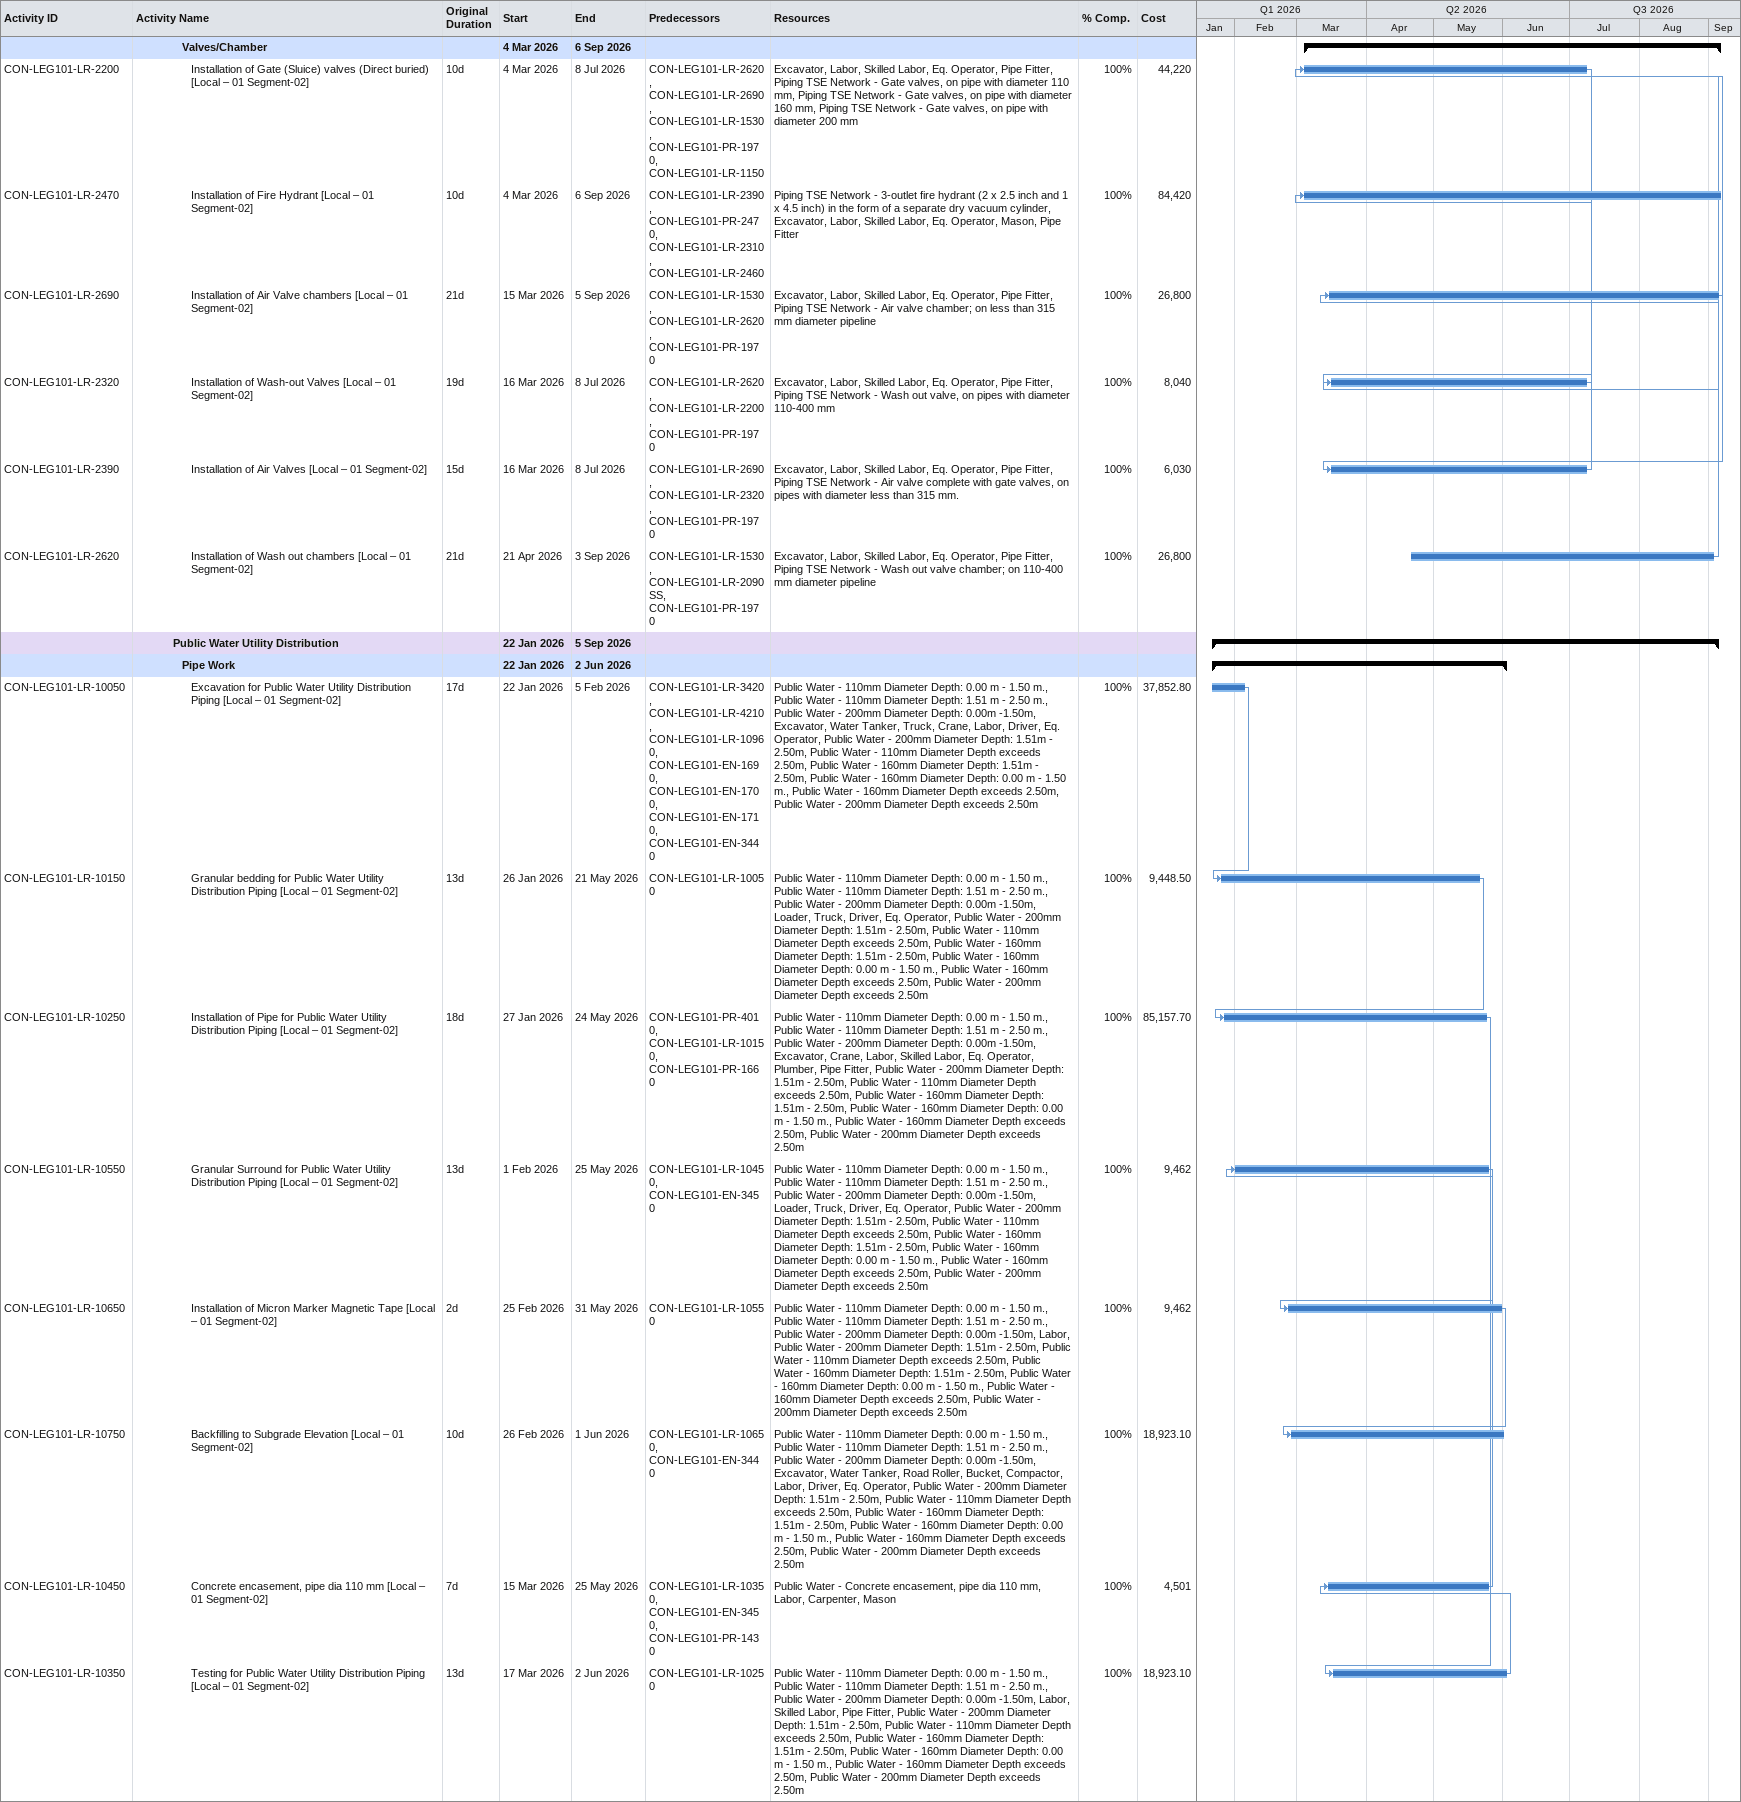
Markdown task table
| ID | Level | Task | Original duration | Start | Finish | Predecessors | Resources | % complete | Cost |
|---|---|---|---|---|---|---|---|---|---|
|  | 6 | **Valves/Chamber** |  | 2026-03-04 | 2026-09-06 |  |  |  |  |
| CON-LEG101-LR-2200 | 7 | Installation of Gate (Sluice) valves (Direct buried) [Local – 01 Segment-02] | 10d | 2026-03-04 | 2026-07-08 | CON-LEG101-LR-2620, CON-LEG101-LR-2690, CON-LEG101-LR-1530, CON-LEG101-PR-1970, CON-LEG101-LR-1150 | Excavator, Labor, Skilled Labor, Eq. Operator, Pipe Fitter, Piping TSE Network - Gate valves, on pipe with diameter 110 mm, Piping TSE Network - Gate valves, on pipe with diameter 160 mm, Piping TSE Network - Gate valves, on pipe with diameter 200 mm | 100 | 44220 |
| CON-LEG101-LR-2470 | 7 | Installation of Fire Hydrant [Local – 01 Segment-02] | 10d | 2026-03-04 | 2026-09-06 | CON-LEG101-LR-2390, CON-LEG101-PR-2470, CON-LEG101-LR-2310, CON-LEG101-LR-2460 | Piping TSE Network - 3-outlet fire hydrant (2 x 2.5 inch and 1 x 4.5 inch) in the form of a separate dry vacuum cylinder, Excavator, Labor, Skilled Labor, Eq. Operator, Mason, Pipe Fitter | 100 | 84420 |
| CON-LEG101-LR-2690 | 7 | Installation of Air Valve chambers [Local – 01 Segment-02] | 21d | 2026-03-15 | 2026-09-05 | CON-LEG101-LR-1530, CON-LEG101-LR-2620, CON-LEG101-PR-1970 | Excavator, Labor, Skilled Labor, Eq. Operator, Pipe Fitter, Piping TSE Network - Air valve chamber; on less than 315 mm diameter pipeline | 100 | 26800 |
| CON-LEG101-LR-2320 | 7 | Installation of Wash-out Valves [Local – 01 Segment-02] | 19d | 2026-03-16 | 2026-07-08 | CON-LEG101-LR-2620, CON-LEG101-LR-2200, CON-LEG101-PR-1970 | Excavator, Labor, Skilled Labor, Eq. Operator, Pipe Fitter, Piping TSE Network - Wash out valve, on pipes with diameter 110-400 mm | 100 | 8040 |
| CON-LEG101-LR-2390 | 7 | Installation of Air Valves [Local – 01 Segment-02] | 15d | 2026-03-16 | 2026-07-08 | CON-LEG101-LR-2690, CON-LEG101-LR-2320, CON-LEG101-PR-1970 | Excavator, Labor, Skilled Labor, Eq. Operator, Pipe Fitter, Piping TSE Network - Air valve complete with gate valves, on pipes with diameter less than 315 mm. | 100 | 6030 |
| CON-LEG101-LR-2620 | 7 | Installation of Wash out chambers [Local – 01 Segment-02] | 21d | 2026-04-21 | 2026-09-03 | CON-LEG101-LR-1530, CON-LEG101-LR-2090SS, CON-LEG101-PR-1970 | Excavator, Labor, Skilled Labor, Eq. Operator, Pipe Fitter, Piping TSE Network - Wash out valve chamber; on 110-400 mm diameter pipeline | 100 | 26800 |
|  | 5 | **Public Water Utility Distribution** |  | 2026-01-22 | 2026-09-05 |  |  |  |  |
|  | 6 | **Pipe Work** |  | 2026-01-22 | 2026-06-02 |  |  |  |  |
| CON-LEG101-LR-10050 | 7 | Excavation for Public Water Utility Distribution Piping [Local – 01 Segment-02] | 17d | 2026-01-22 | 2026-02-05 | CON-LEG101-LR-3420, CON-LEG101-LR-4210, CON-LEG101-LR-10960, CON-LEG101-EN-1690, CON-LEG101-EN-1700, CON-LEG101-EN-1710, CON-LEG101-EN-3440 | Public Water - 110mm Diameter Depth: 0.00 m - 1.50 m., Public Water - 110mm Diameter Depth: 1.51 m - 2.50 m., Public Water - 200mm Diameter Depth: 0.00m -1.50m, Excavator, Water Tanker, Truck, Crane, Labor, Driver, Eq. Operator, Public Water - 200mm Diameter Depth: 1.51m - 2.50m, Public Water - 110mm Diameter Depth exceeds 2.50m, Public Water - 160mm Diameter Depth: 1.51m - 2.50m, Public Water - 160mm Diameter Depth: 0.00 m - 1.50 m., Public Water - 160mm Diameter Depth exceeds 2.50m, Public Water - 200mm Diameter Depth exceeds 2.50m | 100 | 37852.80 |
| CON-LEG101-LR-10150 | 7 | Granular bedding for Public Water Utility Distribution Piping [Local – 01 Segment-02] | 13d | 2026-01-26 | 2026-05-21 | CON-LEG101-LR-10050 | Public Water - 110mm Diameter Depth: 0.00 m - 1.50 m., Public Water - 110mm Diameter Depth: 1.51 m - 2.50 m., Public Water - 200mm Diameter Depth: 0.00m -1.50m, Loader, Truck, Driver, Eq. Operator, Public Water - 200mm Diameter Depth: 1.51m - 2.50m, Public Water - 110mm Diameter Depth exceeds 2.50m, Public Water - 160mm Diameter Depth: 1.51m - 2.50m, Public Water - 160mm Diameter Depth: 0.00 m - 1.50 m., Public Water - 160mm Diameter Depth exceeds 2.50m, Public Water - 200mm Diameter Depth exceeds 2.50m | 100 | 9448.50 |
| CON-LEG101-LR-10250 | 7 | Installation of Pipe for Public Water Utility Distribution Piping [Local – 01 Segment-02] | 18d | 2026-01-27 | 2026-05-24 | CON-LEG101-PR-4010, CON-LEG101-LR-10150, CON-LEG101-PR-1660 | Public Water - 110mm Diameter Depth: 0.00 m - 1.50 m., Public Water - 110mm Diameter Depth: 1.51 m - 2.50 m., Public Water - 200mm Diameter Depth: 0.00m -1.50m, Excavator, Crane, Labor, Skilled Labor, Eq. Operator, Plumber, Pipe Fitter, Public Water - 200mm Diameter Depth: 1.51m - 2.50m, Public Water - 110mm Diameter Depth exceeds 2.50m, Public Water - 160mm Diameter Depth: 1.51m - 2.50m, Public Water - 160mm Diameter Depth: 0.00 m - 1.50 m., Public Water - 160mm Diameter Depth exceeds 2.50m, Public Water - 200mm Diameter Depth exceeds 2.50m | 100 | 85157.70 |
| CON-LEG101-LR-10550 | 7 | Granular Surround for Public Water Utility Distribution Piping [Local – 01 Segment-02] | 13d | 2026-02-01 | 2026-05-25 | CON-LEG101-LR-10450, CON-LEG101-EN-3450 | Public Water - 110mm Diameter Depth: 0.00 m - 1.50 m., Public Water - 110mm Diameter Depth: 1.51 m - 2.50 m., Public Water - 200mm Diameter Depth: 0.00m -1.50m, Loader, Truck, Driver, Eq. Operator, Public Water - 200mm Diameter Depth: 1.51m - 2.50m, Public Water - 110mm Diameter Depth exceeds 2.50m, Public Water - 160mm Diameter Depth: 1.51m - 2.50m, Public Water - 160mm Diameter Depth: 0.00 m - 1.50 m., Public Water - 160mm Diameter Depth exceeds 2.50m, Public Water - 200mm Diameter Depth exceeds 2.50m | 100 | 9462 |
| CON-LEG101-LR-10650 | 7 | Installation of Micron Marker Magnetic Tape [Local – 01 Segment-02] | 2d | 2026-02-25 | 2026-05-31 | CON-LEG101-LR-10550 | Public Water - 110mm Diameter Depth: 0.00 m - 1.50 m., Public Water - 110mm Diameter Depth: 1.51 m - 2.50 m., Public Water - 200mm Diameter Depth: 0.00m -1.50m, Labor, Public Water - 200mm Diameter Depth: 1.51m - 2.50m, Public Water - 110mm Diameter Depth exceeds 2.50m, Public Water - 160mm Diameter Depth: 1.51m - 2.50m, Public Water - 160mm Diameter Depth: 0.00 m - 1.50 m., Public Water - 160mm Diameter Depth exceeds 2.50m, Public Water - 200mm Diameter Depth exceeds 2.50m | 100 | 9462 |
| CON-LEG101-LR-10750 | 7 | Backfilling to Subgrade Elevation [Local – 01 Segment-02] | 10d | 2026-02-26 | 2026-06-01 | CON-LEG101-LR-10650, CON-LEG101-EN-3440 | Public Water - 110mm Diameter Depth: 0.00 m - 1.50 m., Public Water - 110mm Diameter Depth: 1.51 m - 2.50 m., Public Water - 200mm Diameter Depth: 0.00m -1.50m, Excavator, Water Tanker, Road Roller, Bucket, Compactor, Labor, Driver, Eq. Operator, Public Water - 200mm Diameter Depth: 1.51m - 2.50m, Public Water - 110mm Diameter Depth exceeds 2.50m, Public Water - 160mm Diameter Depth: 1.51m - 2.50m, Public Water - 160mm Diameter Depth: 0.00 m - 1.50 m., Public Water - 160mm Diameter Depth exceeds 2.50m, Public Water - 200mm Diameter Depth exceeds 2.50m | 100 | 18923.10 |
| CON-LEG101-LR-10450 | 7 | Concrete encasement, pipe dia 110 mm [Local – 01 Segment-02] | 7d | 2026-03-15 | 2026-05-25 | CON-LEG101-LR-10350, CON-LEG101-EN-3450, CON-LEG101-PR-1430 | Public Water - Concrete encasement, pipe dia 110 mm, Labor, Carpenter, Mason | 100 | 4501 |
| CON-LEG101-LR-10350 | 7 | Testing for Public Water Utility Distribution Piping [Local – 01 Segment-02] | 13d | 2026-03-17 | 2026-06-02 | CON-LEG101-LR-10250 | Public Water - 110mm Diameter Depth: 0.00 m - 1.50 m., Public Water - 110mm Diameter Depth: 1.51 m - 2.50 m., Public Water - 200mm Diameter Depth: 0.00m -1.50m, Labor, Skilled Labor, Pipe Fitter, Public Water - 200mm Diameter Depth: 1.51m - 2.50m, Public Water - 110mm Diameter Depth exceeds 2.50m, Public Water - 160mm Diameter Depth: 1.51m - 2.50m, Public Water - 160mm Diameter Depth: 0.00 m - 1.50 m., Public Water - 160mm Diameter Depth exceeds 2.50m, Public Water - 200mm Diameter Depth exceeds 2.50m | 100 | 18923.10 |
